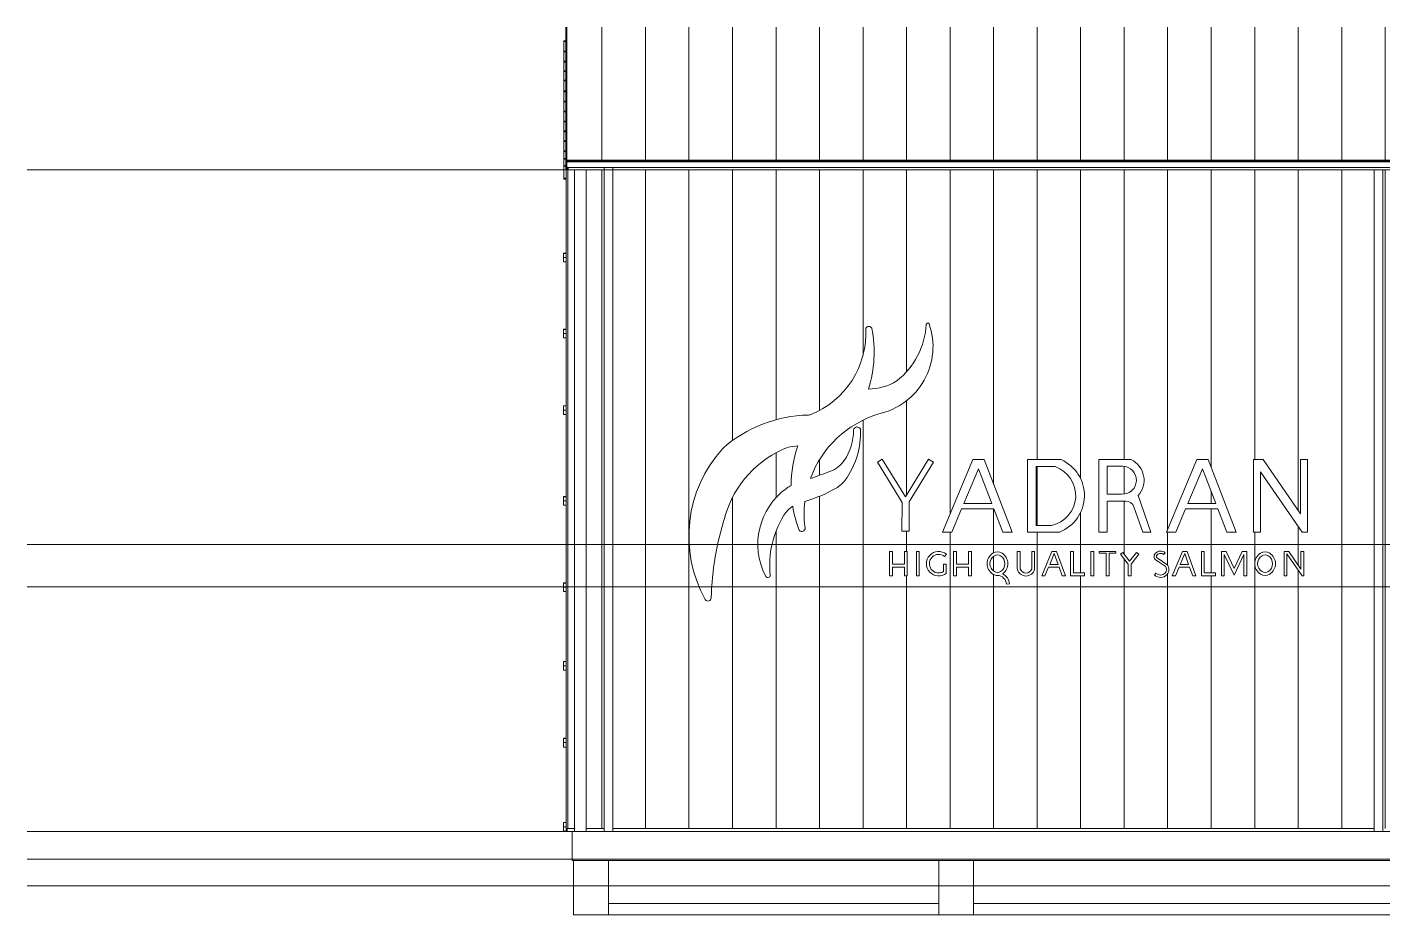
# Model space of a CAD drawing. Header units: centimetres. Extents: x -3046 to 63786, y -269 to 1483.
# Drawn here: x -3046 to -709, y -50 to 1480 of the extents above; entities that cross this region are included whole.
import ezdxf

# ---------------------------------------------------------------- set-up
doc = ezdxf.new("R2010")
doc.units = ezdxf.units.CM
doc.linetypes.add('Centre', pattern=[3.175, 0.635, -0.475, 1.59, -0.475])
for name, color, linetype, lineweight in [('A-FLOR', 7, 'Continuous', 9), ('A-FLOR-LEVL', 7, 'Continuous', 9), ('A-GENM', 7, 'Continuous', 9), ('A-ROOF-OTLN', 7, 'Continuous', 9), ('A-ROOF-PATT', 7, 'Continuous', 9), ('A-WALL', 7, 'Continuous', 9), ('A-WALL-PATT', 7, 'Continuous', 9), ('C-BLDG-PADS', 7, 'Continuous', 9), ('S-BEAM', 7, 'Continuous', 9)]:
    doc.layers.add(name, color=color, linetype=linetype, lineweight=lineweight)

# ---------------------------------------------------------------- blocks, each defined once
blk = doc.blocks.new('Costanera Perfil Z - Parametrizado - h_22cm-1746838-s01')
at = {"layer": 'S-BEAM'}
for p, q in [((-2121.3, 827.3), (-2121.3, 827.6)), ((-2121.3, 827.6), (-2116.2, 827.6)), ((-2121.3, 820.3), (-2121.3, 827.3)), ((-2121.3, 827.3), (-2116.2, 827.3)), ((-2121.3, 812.7), (-2121.3, 820.3)), ((-2121.3, 820.3), (-2116.2, 820.3)), ((-2121.3, 812.7), (-2116.2, 812.7))]:
    blk.add_line(p, q, dxfattribs=at)
blk = doc.blocks.new('Costanera Perfil Z - Parametrizado - h_22cm-1746684-s01')
at = {"layer": 'S-BEAM'}
for p, q in [((-2121.3, 670.9), (-2121.3, 671.2)), ((-2121.3, 671.2), (-2116.2, 671.2)), ((-2121.3, 663.8), (-2121.3, 670.9)), ((-2121.3, 670.9), (-2116.2, 670.9)), ((-2121.3, 656.2), (-2121.3, 663.8)), ((-2121.3, 663.8), (-2116.2, 663.8)), ((-2121.3, 656.2), (-2116.2, 656.2))]:
    blk.add_line(p, q, dxfattribs=at)
blk = doc.blocks.new('Costanera Perfil Z - Parametrizado - h_22cm-V2-s01')
at = {"layer": 'S-BEAM'}
for p, q in [((-2121.3, 522.1), (-2121.3, 522.4)), ((-2121.3, 522.4), (-2116.2, 522.4)), ((-2121.3, 515), (-2121.3, 522.1)), ((-2121.3, 522.1), (-2116.2, 522.1)), ((-2121.3, 507.4), (-2121.3, 515)), ((-2121.3, 515), (-2116.2, 515)), ((-2121.3, 507.4), (-2116.2, 507.4)), ((1020.5, 507.4), (1683.2, 507.4))]:
    blk.add_line(p, q, dxfattribs=at)
blk = doc.blocks.new('Costanera Perfil Z - Parametrizado - h_22cm-1720875-s01')
at = {"layer": 'S-BEAM'}
for p, q in [((-2120.4, 1455.6), (-2120.4, 1457)), ((-2120.4, 1457), (-2117.2, 1457)), ((-2120.4, 1439), (-2120.4, 1455.6)), ((-2117.2, 1455.6), (-2120.4, 1455.6))]:
    blk.add_line(p, q, dxfattribs=at)
blk = doc.blocks.new('Costanera Perfil Z - Parametrizado - h_22cm-1720939-s01')
at = {"layer": 'S-BEAM'}
for p, q in [((-2120.4, 1437.7), (-2120.4, 1439)), ((-2120.4, 1439), (-2117.2, 1439)), ((-2120.4, 1421.5), (-2120.4, 1437.7)), ((-2117.2, 1437.7), (-2120.4, 1437.7))]:
    blk.add_line(p, q, dxfattribs=at)
blk = doc.blocks.new('Costanera Perfil Z - Parametrizado - h_22cm-1720998-s01')
at = {"layer": 'S-BEAM'}
for p, q in [((-2120.4, 1420.2), (-2120.4, 1421.5)), ((-2120.4, 1421.5), (-2117.2, 1421.5)), ((-2120.4, 1405), (-2120.4, 1420.2)), ((-2117.2, 1420.2), (-2120.4, 1420.2))]:
    blk.add_line(p, q, dxfattribs=at)
blk = doc.blocks.new('Costanera Perfil Z - Parametrizado - h_22cm-1721062-s01')
at = {"layer": 'S-BEAM'}
for p, q in [((-2120.4, 1403.7), (-2120.4, 1405)), ((-2120.4, 1405), (-2117.2, 1405)), ((-2120.4, 1388.9), (-2120.4, 1403.7)), ((-2117.2, 1403.7), (-2120.4, 1403.7))]:
    blk.add_line(p, q, dxfattribs=at)
blk = doc.blocks.new('Costanera Perfil Z - Parametrizado - h_22cm-V3-s01')
at = {"layer": 'S-BEAM'}
for p, q in [((-2120.4, 1387.6), (-2120.4, 1388.9)), ((-2120.4, 1388.9), (-2117.2, 1388.9)), ((-2120.4, 1370.4), (-2120.4, 1387.6)), ((-2117.2, 1387.6), (-2120.4, 1387.6))]:
    blk.add_line(p, q, dxfattribs=at)
blk = doc.blocks.new('Costanera Perfil Z - Parametrizado - h_22cm-V4-s01')
at = {"layer": 'S-BEAM'}
for p, q in [((-2120.4, 1369.1), (-2120.4, 1370.4)), ((-2120.4, 1370.4), (-2117.2, 1370.4)), ((-2120.4, 1353), (-2120.4, 1369.1)), ((-2117.2, 1369.1), (-2120.4, 1369.1))]:
    blk.add_line(p, q, dxfattribs=at)
blk = doc.blocks.new('Costanera Perfil Z - Parametrizado - h_22cm-V5-s01')
at = {"layer": 'S-BEAM'}
for p, q in [((-2120.4, 1351.7), (-2120.4, 1353)), ((-2120.4, 1353), (-2117.2, 1353)), ((-2120.4, 1335.7), (-2120.4, 1351.7)), ((-2117.2, 1351.7), (-2120.4, 1351.7))]:
    blk.add_line(p, q, dxfattribs=at)
blk = doc.blocks.new('Costanera Perfil Z - Parametrizado - h_22cm-V6-s01')
at = {"layer": 'S-BEAM'}
for p, q in [((-2120.4, 1317.1), (-2120.4, 1318.4)), ((-2120.4, 1318.4), (-2117.2, 1318.4)), ((-2120.4, 1301.4), (-2120.4, 1317.1)), ((-2117.2, 1317.1), (-2120.4, 1317.1))]:
    blk.add_line(p, q, dxfattribs=at)
blk = doc.blocks.new('Costanera Perfil Z - Parametrizado - h_22cm-1721482-s01')
at = {"layer": 'S-BEAM'}
for p, q in [((-2120.4, 1283), (-2120.4, 1284.4)), ((-2120.4, 1284.4), (-2117.2, 1284.4)), ((-2120.4, 1267.1), (-2120.4, 1283)), ((-2117.2, 1283), (-2120.4, 1283))]:
    blk.add_line(p, q, dxfattribs=at)
blk = doc.blocks.new('Costanera Perfil Z - Parametrizado - h_22cm-1721554-s01')
at = {"layer": 'S-BEAM'}
for p, q in [((-2120.4, 1265.8), (-2120.4, 1267.1)), ((-2120.4, 1267.1), (-2117.2, 1267.1)), ((-2120.4, 1254.2), (-2120.4, 1265.8)), ((-2117.2, 1265.8), (-2120.4, 1265.8))]:
    blk.add_line(p, q, dxfattribs=at)
blk = doc.blocks.new('Costanera Perfil Z - Parametrizado - h_22cm-V7-s01')
at = {"layer": 'S-BEAM'}
for p, q in [((-2120.4, 1252.9), (-2120.4, 1254.2)), ((-2120.4, 1254.2), (-2117.2, 1254.2)), ((-2120.4, 1242), (-2120.4, 1252.9)), ((-2117.2, 1252.9), (-2120.4, 1252.9))]:
    blk.add_line(p, q, dxfattribs=at)
blk = doc.blocks.new('Costanera Perfil Z - Parametrizado - h_22cm-V8-s01')
at = {"layer": 'S-BEAM'}
for p, q in [((-2120.4, 1240.7), (-2120.4, 1242)), ((-2120.4, 1242), (-2117.2, 1242)), ((-2120.4, 1220.2), (-2120.4, 1240.7)), ((-2117.2, 1240.7), (-2120.4, 1240.7)), ((-2120.4, 1218.3), (-2120.4, 1220.2)), ((-2120.4, 1220.2), (-2120.4, 1220.2)), ((-2116.2, 1220.2), (-2120.4, 1220.2)), ((-2116.2, 1220.2), (-2120.4, 1220.2)), ((-2116.2, 1218.3), (-2120.4, 1218.3)), ((1759.3, 1238.3), (1759.3, 1234.5))]:
    blk.add_line(p, q, dxfattribs=at)
blk = doc.blocks.new('Costanera Perfil Z - Parametrizado - h_22cm-1721965-s01')
at = {"layer": 'S-BEAM'}
for p, q in [((-2121.3, 1090.3), (-2121.3, 1090.6)), ((-2121.3, 1090.6), (-2116.2, 1090.6)), ((-2121.3, 1083.3), (-2121.3, 1090.3)), ((-2121.3, 1090.3), (-2116.2, 1090.3)), ((-2121.3, 1075.7), (-2121.3, 1083.3)), ((-2121.3, 1083.3), (-2116.2, 1083.3)), ((-2116.2, 1075.7), (-2121.3, 1075.7))]:
    blk.add_line(p, q, dxfattribs=at)
blk = doc.blocks.new('Costanera Perfil Z - Parametrizado - h_22cm-1721966-s01')
at = {"layer": 'S-BEAM'}
for p, q in [((-2121.3, 959.2), (-2121.3, 959.5)), ((-2121.3, 959.5), (-2116.2, 959.5)), ((-2121.3, 952.2), (-2121.3, 959.2)), ((-2121.3, 959.2), (-2116.2, 959.2)), ((-2121.3, 944.6), (-2121.3, 952.2)), ((-2121.3, 952.2), (-2116.2, 952.2)), ((-2116.2, 944.6), (-2121.3, 944.6))]:
    blk.add_line(p, q, dxfattribs=at)
blk = doc.blocks.new('Costanera Perfil Z - Parametrizado - h_22cm-1738370-s01')
at = {"layer": 'S-BEAM'}
for p, q in [((-2121.3, 254), (-2121.3, 254.3)), ((-2121.3, 254.3), (-2116.2, 254.3)), ((-2121.3, 247), (-2121.3, 254)), ((-2121.3, 254), (-2116.2, 254)), ((-2121.3, 239.4), (-2121.3, 247)), ((-2121.3, 247), (-2116.2, 247)), ((-2121.3, 239.4), (-2116.2, 239.4))]:
    blk.add_line(p, q, dxfattribs=at)
blk = doc.blocks.new('PQ_RVR_EST-01_ZZ_ZZ_MO_T_A_rvt-1-s01')
at = {"layer": 'A-FLOR'}
for p in [(-2106.2, 94), (1007.5, 44)]:
    blk.add_line(p, (-2106.2, 44), dxfattribs=at)
at = {"layer": 'A-WALL'}
for p, q in [((-2103.7, -50), (-2103.7, 44)), ((-2043.7, 44), (-2043.7, -50)), ((-1474.4, -50), (-1474.4, 44)), ((-1414.4, 44), (-1414.4, -50)), ((-2043.7, -50), (-2103.7, -50)), ((-2043.7, -50), (-1474.4, -50)), ((-1414.4, -50), (-1474.4, -50)), ((-1414.4, -50), (-673.9, -50))]:
    blk.add_line(p, q, dxfattribs=at)
at = {"layer": 'S-BEAM', "lineweight": 9}
for name, p in [('Costanera Perfil Z - Parametrizado - h_22cm-1720875-s01', (0, 0)), ('Costanera Perfil Z - Parametrizado - h_22cm-1720939-s01', (0, 0)), ('Costanera Perfil Z - Parametrizado - h_22cm-1720998-s01', (0, 0)), ('Costanera Perfil Z - Parametrizado - h_22cm-1721062-s01', (0, 0)), ('Costanera Perfil Z - Parametrizado - h_22cm-V3-s01', (0, 0)), ('Costanera Perfil Z - Parametrizado - h_22cm-V4-s01', (0, 0)), ('Costanera Perfil Z - Parametrizado - h_22cm-V5-s01', (0, 0)), ('Costanera Perfil Z - Parametrizado - h_22cm-V5-s01', (0, -17.3)), ('Costanera Perfil Z - Parametrizado - h_22cm-V6-s01', (0, 0)), ('Costanera Perfil Z - Parametrizado - h_22cm-V6-s01', (0, -17)), ('Costanera Perfil Z - Parametrizado - h_22cm-1721482-s01', (0, 0)), ('Costanera Perfil Z - Parametrizado - h_22cm-1721554-s01', (0, 0)), ('Costanera Perfil Z - Parametrizado - h_22cm-V7-s01', (0, 0)), ('Costanera Perfil Z - Parametrizado - h_22cm-V8-s01', (0, 0)), ('Costanera Perfil Z - Parametrizado - h_22cm-1721965-s01', (0, 0)), ('Costanera Perfil Z - Parametrizado - h_22cm-1721966-s01', (0, 0)), ('Costanera Perfil Z - Parametrizado - h_22cm-1746838-s01', (0, 0)), ('Costanera Perfil Z - Parametrizado - h_22cm-1746684-s01', (0, 0)), ('Costanera Perfil Z - Parametrizado - h_22cm-V2-s01', (0, 0)), ('Costanera Perfil Z - Parametrizado - h_22cm-1746684-s01', (0, -284.2)), ('Costanera Perfil Z - Parametrizado - h_22cm-1738370-s01', (0, 0)), ('Costanera Perfil Z - Parametrizado - h_22cm-1746684-s01', (0, -416.8)), ('Costanera Perfil Z - Parametrizado - h_22cm-1746684-s01', (0, -561.8))]:
    blk.add_blockref(name, p, dxfattribs=at)
blk = doc.blocks.new('RVR_Texto Fachada - RVR_Texto Fachada-1366805-s01')
at = {"layer": 'A-GENM'}
for p, q in [((-1571.6, 735.8), (-1580.1, 730.6)), ((-1580.1, 730.6), (-1537.4, 661)), ((-1531.8, 670.9), (-1571.6, 735.8)), ((-1492, 735.8), (-1531.8, 670.9)), ((-1525.3, 662.3), (-1483.5, 730.6)), ((-1483.5, 730.6), (-1492, 735.8)), ((-1415.6, 734.8), (-1468, 609.9)), ((-1396, 734.8), (-1415.6, 734.8)), ((-1348, 609.9), (-1396, 734.8)), ((-1263.5, 734.8), (-1321.5, 734.8)), ((-1321.5, 734.8), (-1321.5, 609.9)), ((-1142.9, 734.8), (-1198.6, 734.8)), ((-1198.6, 734.8), (-1198.6, 609.9)), ((-1029.4, 734.8), (-1081.9, 609.9)), ((-1009.9, 734.8), (-1029.4, 734.8)), ((-961.8, 609.9), (-1009.9, 734.8)), ((-915.3, 734.8), (-931.8, 734.8)), ((-931.8, 734.8), (-931.8, 609.9)), ((-850.8, 641.4), (-915.3, 734.8)), ((-838.9, 734.8), (-850.8, 734.8)), ((-850.8, 734.8), (-850.8, 641.4)), ((-838.9, 609.9), (-838.9, 734.8)), ((-1431.1, 659.1), (-1406, 718.9)), ((-1406, 718.9), (-1383, 659.1)), ((-1306.5, 621.3), (-1306.5, 722.7)), ((-1306.5, 722.7), (-1273.7, 722.7)), ((-1184.3, 675.3), (-1184.3, 723.5)), ((-1184.3, 723.5), (-1157, 723.5)), ((-1045, 659.1), (-1019.8, 718.9)), ((-1019.8, 718.9), (-996.8, 659.1)), ((-919.5, 609.9), (-919.5, 713.6)), ((-919.5, 713.6), (-847.9, 609.9)), ((-1537.4, 661), (-1538.2, 611.5)), ((-1525.3, 611.5), (-1525.3, 662.3)), ((-1383, 659.1), (-1431.1, 659.1)), ((-1158.7, 675.3), (-1184.3, 675.3)), ((-1184.3, 663.2), (-1152, 663.2)), ((-1184.3, 609.9), (-1184.3, 663.2)), ((-1108.5, 609.9), (-1130.7, 673.1)), ((-996.8, 659.1), (-1045, 659.1)), ((-1451.8, 609.9), (-1435, 649.9)), ((-1435, 649.9), (-1379.4, 649.9)), ((-1379.4, 649.9), (-1364, 609.9)), ((-1137.9, 653.2), (-1122.7, 609.9)), ((-1065.6, 609.9), (-1048.8, 649.9)), ((-1048.8, 649.9), (-993.3, 649.9)), ((-993.3, 649.9), (-977.9, 609.9)), ((-1538.2, 611.5), (-1525.3, 611.5)), ((-1468, 609.9), (-1451.8, 609.9)), ((-1364, 609.9), (-1348, 609.9)), ((-1321.5, 609.9), (-1266.1, 609.9)), ((-1280, 621.3), (-1306.5, 621.3)), ((-1198.6, 609.9), (-1184.3, 609.9)), ((-1122.7, 609.9), (-1108.5, 609.9)), ((-1081.9, 609.9), (-1065.6, 609.9)), ((-977.9, 609.9), (-961.8, 609.9)), ((-931.8, 609.9), (-919.5, 609.9)), ((-847.9, 609.9), (-838.9, 609.9)), ((-1554.3, 576.4), (-1559.3, 576.4)), ((-1559.3, 576.4), (-1559.3, 534.5)), ((-1554.3, 554.7), (-1554.3, 576.4)), ((-1528.5, 576.4), (-1533.5, 576.4)), ((-1533.5, 576.4), (-1533.5, 554.7)), ((-1528.5, 534.5), (-1528.5, 576.4)), ((-1507.9, 576.4), (-1512.9, 576.4)), ((-1512.9, 576.4), (-1512.9, 534.5)), ((-1507.9, 534.5), (-1507.9, 576.4)), ((-1464.4, 567.8), (-1461.2, 571.7)), ((-1443.9, 576.4), (-1448.9, 576.4)), ((-1448.9, 576.4), (-1448.9, 534.5)), ((-1443.9, 554.7), (-1443.9, 576.4)), ((-1418.1, 576.4), (-1423.1, 576.4)), ((-1423.1, 576.4), (-1423.1, 554.7)), ((-1418.1, 534.5), (-1418.1, 576.4)), ((-1333.9, 576.4), (-1338.9, 576.4)), ((-1338.9, 576.4), (-1338.9, 545.8)), ((-1333.9, 546.5), (-1333.9, 576.4)), ((-1309.1, 576.4), (-1314.1, 576.4)), ((-1314.1, 576.4), (-1314.1, 546.5)), ((-1309.1, 545.8), (-1309.1, 576.4)), ((-1279.2, 576.4), (-1296.7, 534.5)), ((-1283.1, 554.1), (-1275.3, 572.8)), ((-1271.3, 576.4), (-1279.2, 576.4)), ((-1275.3, 572.8), (-1268.5, 554.1)), ((-1256.1, 534.5), (-1271.3, 576.4)), ((-1242.2, 576.4), (-1247.2, 576.4)), ((-1247.2, 576.4), (-1247.2, 534.5)), ((-1242.2, 539.5), (-1242.2, 576.4)), ((-1207, 576.4), (-1212, 576.4)), ((-1212, 576.4), (-1212, 534.5)), ((-1207, 534.5), (-1207, 576.4)), ((-1168.9, 576.4), (-1197.6, 576.4)), ((-1197.6, 576.4), (-1197.6, 573.4)), ((-1197.6, 573.4), (-1185.7, 573.4)), ((-1185.7, 573.4), (-1185.7, 534.5)), ((-1180.7, 573.4), (-1168.9, 573.4)), ((-1180.7, 534.5), (-1180.7, 573.4)), ((-1168.9, 573.4), (-1168.9, 576.4)), ((-1157, 574.8), (-1160.9, 571.8)), ((-1160.9, 571.8), (-1147.8, 554.8)), ((-1145.3, 559.8), (-1157, 574.8)), ((-1133.6, 574.8), (-1145.3, 559.8)), ((-1142.8, 554.8), (-1129.6, 571.8)), ((-1129.6, 571.8), (-1133.6, 574.8)), ((-1081.2, 554.3), (-1096.3, 564.2)), ((-1086.8, 571.3), (-1084.2, 574.3)), ((-1054.3, 576.4), (-1071.8, 534.5)), ((-1058.2, 554.1), (-1050.4, 572.8)), ((-1046.4, 576.4), (-1054.3, 576.4)), ((-1050.4, 572.8), (-1043.6, 554.1)), ((-1031.2, 534.5), (-1046.4, 576.4)), ((-1016.7, 576.4), (-1021.7, 576.4)), ((-1021.7, 576.4), (-1021.7, 534.5)), ((-1016.7, 539.5), (-1016.7, 576.4)), ((-979.2, 576.4), (-987.2, 576.4)), ((-987.2, 576.4), (-987.2, 534.5)), ((-982.2, 534.5), (-982.2, 571)), ((-982.2, 571), (-965.4, 535.6)), ((-965.4, 547.3), (-979.2, 576.4)), ((-951.6, 576.4), (-965.4, 547.3)), ((-965.4, 535.6), (-948.6, 571)), ((-943.6, 576.4), (-951.6, 576.4)), ((-948.6, 571), (-948.6, 534.5)), ((-943.6, 534.5), (-943.6, 576.4)), ((-879.2, 576.4), (-879.2, 534.5)), ((-871, 576.4), (-879.2, 576.4)), ((-874.2, 534.5), (-874.2, 572.2)), ((-874.2, 572.2), (-848, 534.5)), ((-850, 546.1), (-871, 576.4)), ((-845, 576.4), (-850, 576.4)), ((-850, 576.4), (-850, 546.1)), ((-845, 534.5), (-845, 576.4)), ((-1533.5, 554.7), (-1554.3, 554.7)), ((-1554.3, 534.5), (-1554.3, 549.7)), ((-1554.3, 549.7), (-1533.5, 549.7)), ((-1533.5, 549.7), (-1533.5, 534.5)), ((-1461.3, 554.7), (-1466.3, 554.7)), ((-1466.3, 554.7), (-1466.3, 541.8)), ((-1461.3, 539.2), (-1461.3, 554.7)), ((-1423.1, 554.7), (-1443.9, 554.7)), ((-1443.9, 534.5), (-1443.9, 549.7)), ((-1443.9, 549.7), (-1423.1, 549.7)), ((-1423.1, 549.7), (-1423.1, 534.5)), ((-1291.3, 534.5), (-1284.9, 549.7)), ((-1284.9, 549.7), (-1266.9, 549.7)), ((-1268.5, 554.1), (-1283.1, 554.1)), ((-1266.9, 549.7), (-1261.4, 534.5)), ((-1223, 539.5), (-1242.2, 539.5)), ((-1223, 534.5), (-1223, 539.5)), ((-1147.8, 554.8), (-1147.8, 534.5)), ((-1142.8, 534.5), (-1142.8, 554.8)), ((-1099.9, 538.9), (-1102.6, 535.9)), ((-1098.1, 560.6), (-1083.8, 551.2)), ((-1066.4, 534.5), (-1060, 549.7)), ((-1060, 549.7), (-1042.1, 549.7)), ((-1043.6, 554.1), (-1058.2, 554.1)), ((-1042.1, 549.7), (-1036.5, 534.5)), ((-997.5, 539.5), (-1016.7, 539.5)), ((-997.5, 534.5), (-997.5, 539.5)), ((-1559.3, 534.5), (-1554.3, 534.5)), ((-1533.5, 534.5), (-1528.5, 534.5)), ((-1512.9, 534.5), (-1507.9, 534.5)), ((-1448.9, 534.5), (-1443.9, 534.5)), ((-1423.1, 534.5), (-1418.1, 534.5)), ((-1357.6, 520.2), (-1352.6, 520.5)), ((-1296.7, 534.5), (-1291.3, 534.5)), ((-1261.4, 534.5), (-1256.1, 534.5)), ((-1247.2, 534.5), (-1223, 534.5)), ((-1212, 534.5), (-1207, 534.5)), ((-1185.7, 534.5), (-1180.7, 534.5)), ((-1147.8, 534.5), (-1142.8, 534.5)), ((-1071.8, 534.5), (-1066.4, 534.5)), ((-1036.5, 534.5), (-1031.2, 534.5)), ((-1021.7, 534.5), (-997.5, 534.5)), ((-987.2, 534.5), (-982.2, 534.5)), ((-948.6, 534.5), (-943.6, 534.5)), ((-879.2, 534.5), (-874.2, 534.5)), ((-848, 534.5), (-845, 534.5))]:
    blk.add_line(p, q, dxfattribs=at)
for centre, radius, start, end in [((-1751.1, 953.1), 151.3, 291.4909, 3.1961), ((-1594.9, 958.7), 5.75, 26.7735, 151.1684), ((-1796.2, 919.8), 210.5, 342.4244, 11.3676), ((-1603.2, 929.9), 119, 282.426, 19.0917), ((-1630, 976.1), 134.5, 308.3214, 356.5424), ((-1493.1, 967.6), 2.7, 27.7254, 172.471), ((-1493.1, 967.6), 2.7, 100.0982, 129.0473), ((-1597.9, 955.2), 99, 271.3714, 301.1733), ((-1694.3, 581.4), 230.3, 91.1748, 131.3696), ((-1699.3, 821.6), 10, 271.1748, 291.4909), ((-1524.9, 639.9), 181.6, 106.8561, 159.9908), ((-1712.4, 784.8), 91.1, 325.5698, 0.5691), ((-1744.9, 780), 135.7, 323.601, 3.027), ((-1615.2, 784.9), 6.23, 20.9194, 172.688), ((-1679.2, 602.8), 225.7, 137.8678, 208.945), ((-1668, 587.2), 181.6, 111.2203, 164.2074), ((-1744.9, 921.4), 165.3, 273.8848, 279.5771), ((-1513.3, 689.2), 215.5, 161.2856, 179.8027), ((-1678.5, 761.6), 50, 290.6022, 325.5698), ((-1290.9, 672.9), 67.7, 291.527, 66.1194), ((-1159.5, 699.4), 39.1, 317.6068, 64.867), ((-2612.6, 3246.3), 2704.5, 289.8216, 290.6022), ((-1290.9, 672.9), 52.7, 281.9651, 70.9113), ((-1157.8, 699.4), 24.1, 267.9806, 87.9806), ((-1666.9, 588.7), 119.2, 125.8548, 207.0405), ((-1707.4, 644.8), 50, 115.3549, 125.8548), ((-1780.5, 914.3), 262.7, 286.6866, 299.4583), ((-1675.9, 729.1), 50, 299.4583, 323.601), ((-1698.7, 612.5), 50, 122.9975, 148.1201), ((-1513.3, 689.2), 215.5, 189.3036, 200.7228), ((-1524.9, 639.9), 181.6, 172.8023, 186.3852), ((-1152, 648.2), 15, 19.3845, 90), ((-1365, 483), 501.7, 162.1784, 178.4737), ((-1603.2, 553), 162.5, 148.1201, 186.0211), ((-1710.3, 616.7), 5.82, 219.0103, 31.5485), ((-1474.5, 555.4), 21, 50.6082, 309.1781), ((-1474.5, 555.4), 16, 50.6082, 301.1008), ((-1369.8, 555.4), 21.2, 122.3191, 237.6809), ((-1369.8, 555.4), 16.2, 122.3191, 237.6809), ((-1373.1, 560.7), 15, 57.6809, 122.3191), ((-1373.1, 560.7), 10, 57.6809, 122.3191), ((-1376.4, 555.4), 16.2, 302.3191, 57.6809), ((-1376.4, 555.4), 21.2, 304.9601, 57.6809), ((-1095.3, 567.9), 7.8, 135.5275, 248.52), ((-1092, 565.5), 11.8, 48.0976, 138.1961), ((-1095.3, 567.9), 3.8, 134.2304, 253.5885), ((-1092, 565.5), 7.78, 48.0976, 138.9343), ((-908.5, 555.4), 21.2, 122.3191, 237.6809), ((-908.5, 555.4), 16.2, 122.3191, 237.6809), ((-911.8, 560.7), 15, 57.6809, 122.3191), ((-911.8, 560.7), 10, 57.6809, 122.3191), ((-915.2, 555.4), 16.2, 302.3191, 57.6809), ((-915.2, 555.4), 21.2, 302.3191, 57.6809), ((-1373.1, 550.2), 15, 237.6809, 270), ((-1373.1, 550.2), 10, 237.6809, 302.3191), ((-1373.5, 519.3), 20.9, 3.3203, 63.8619), ((-1324, 549.5), 15.3, 194.0362, 345.9638), ((-1324, 549.5), 10.3, 197.1164, 342.8836), ((-1092, 547.7), 11.8, 228.0976, 313.4551), ((-1090.6, 545.3), 9.07, 317.2583, 41.1967), ((-1090.6, 545.3), 13.1, 316.6656, 43.8251), ((-911.8, 550.2), 15, 237.6809, 302.3191), ((-911.8, 550.2), 10, 237.6809, 302.3191), ((-1768.9, 535.5), 4.17, 192.708, 7.0991), ((-1768.9, 535.5), 4.17, 192.708, 221.7732), ((-1768.9, 535.5), 4.17, 338.0339, 7.0991), ((-1373.5, 519.3), 15.9, 3.3203, 88.6273), ((-1092, 547.7), 15.8, 228.0976, 313.9284), ((-1872.1, 496.6), 5.5, 213.8607, 357.4377)]:
    blk.add_arc(centre, radius, start, end, dxfattribs=at)
blk = doc.blocks.new('RVR-PQ-Canal ALL-Basado en cara - 100 x 150 x Sin camara-1832322-s01')
at = {"layer": 'A-GENM'}
for p, q in [((-723.8, 1234.5), (-708.8, 1234.5)), ((-723.8, 1234.5), (-723.8, 94)), ((-708.8, 94), (-708.8, 1234.5)), ((-708.8, 94), (-723.8, 94))]:
    blk.add_line(p, q, dxfattribs=at)
blk = doc.blocks.new('RVR-PQ-Canal ALL-Basado en cara - 100 x 150 x Sin camara-1832257-s01')
at = {"layer": 'A-GENM'}
for p, q in [((399.5, 1238.3), (399.5, 94)), ((414.5, 94), (414.5, 1238.3)), ((414.5, 94), (399.5, 94))]:
    blk.add_line(p, q, dxfattribs=at)

msp = doc.modelspace()

# ---------------------------------------------------------------- hatches: boundary and pattern name
at = {"layer": 'A-ROOF-PATT', "true_color": 0xc0c0c0}
h = msp.add_hatch(dxfattribs=at)
h.set_pattern_fill('FP_4', color=9, style=0, pattern_type=2)
h.set_pattern_definition([(90, (5370.146, 1131.24), (-75, 5e-15), [])])
h.paths.add_polyline_path([(-135.5, 1250.8), (1796.9, 1250.8), (1796.9, 1480.5), (-2115.3, 1480.5), (-2115.3, 1250.8), (-198, 1250.8)])
at = {"layer": 'A-WALL-PATT', "true_color": 0xc0c0c0}
h = msp.add_hatch(dxfattribs=at)
h.set_pattern_fill('FP_1', color=9, style=0, pattern_type=2)
h.set_pattern_definition([(90, (5370.146, 210.015), (-75, 5e-15), [])])
h.paths.add_polyline_path([(613.6, 99), (1007.5, 99), (1007.7, 430.9), (1015.5, 430.9), (1015.5, 513.2), (1005.8, 513.2), (1005.8, 518.2), (1688.2, 518.2), (1688.2, 430.9), (1700.9, 430.9), (1700.9, 418.6), (1695.9, 418.6), (1695.9, 390.8), (1741.1, 390.8), (1741.1, 1232.4), (1756.1, 1232.4), (1756.1, 390.8), (1793.5, 390.8), (1793.3, 1234.5), (414.5, 1234.5), (414.5, 99), (582.4, 99)])
h.paths.add_polyline_path([(-2113.7, 99), (-2102.1, 99), (-2102.1, 1234.5), (-2113.7, 1234.5), (-2113.7, 135.7)])
h.paths.add_polyline_path([(-1415.3, 99), (-723.8, 99), (-723.8, 1234.5), (-2036.2, 1234.5), (-2036.2, 99), (-1446.5, 99)])
h.paths.add_polyline_path([(-2082.1, 99), (-2051.2, 99), (-2051.2, 1234.5), (-2082.1, 1234.5), (-2082.1, 103.2)])
h.paths.add_polyline_path([(-447.7, 99), (399.5, 99), (399.5, 1234.5), (-708.8, 1234.5), (-708.8, 99), (-478.9, 99)])
h.paths.add_polyline_path([(-1872, 491.1), (-1873.5, 491.3), (-1874.8, 491.9), (-1875.8, 492.5), (-1876.7, 493.6), (-1884.1, 508.3), (-1891.4, 526.2), (-1895.7, 539.1), (-1900, 556.2), (-1902.6, 571.2), (-1904.4, 590.7), (-1904.8, 604.1), (-1904.2, 620.5), (-1902.3, 636.9), (-1899.1, 653.5), (-1894.9, 668.9), (-1889.5, 684.5), (-1883, 699.6), (-1875.4, 714.2), (-1866.8, 728.2), (-1857.1, 741.6), (-1846.5, 754.2), (-1831.1, 766.5), (-1820.9, 773.8), (-1807.1, 782.1), (-1789.8, 790.8), (-1776.1, 796.6), (-1762.6, 801.3), (-1743, 806.3), (-1727.4, 809.1), (-1715.2, 810.7), (-1697.3, 811.8), (-1695.6, 812.3), (-1680.6, 819.3), (-1671.5, 824.4), (-1660.3, 832), (-1649.8, 840.6), (-1640.2, 850.1), (-1631.4, 860.4), (-1623.6, 871.4), (-1615.6, 885.8), (-1611.2, 895.4), (-1606.6, 908.1), (-1603.1, 921.2), (-1600.9, 934.5), (-1599.8, 948), (-1599.8, 961.7), (-1598.2, 963.4), (-1598.1, 963.5), (-1596.9, 964.2), (-1595.5, 964.5), (-1594.1, 964.4), (-1592.8, 964.1), (-1591.4, 963.3), (-1589.9, 961.5), (-1589.8, 961.3), (-1587.3, 946.3), (-1586, 931.2), (-1585.7, 916), (-1586.5, 900.9), (-1589, 883.1), (-1591.4, 870.9), (-1595.5, 856.3), (-1585.2, 857), (-1575.1, 858.9), (-1565.2, 861.8), (-1555.7, 865.7), (-1546.6, 870.5), (-1537.1, 878.8), (-1528.4, 887.9), (-1520.7, 897.8), (-1512.6, 910.6), (-1508, 919.5), (-1503.2, 931.1), (-1499, 945.9), (-1496.9, 957.5), (-1495.4, 968.9), (-1494.8, 969.7), (-1492.9, 970.3), (-1491.6, 969.9), (-1490.7, 968.9), (-1487, 955.5), (-1485, 943.1), (-1484.2, 934.1), (-1484.7, 919.5), (-1486.2, 908.3), (-1488.6, 897.8), (-1491.8, 887.8), (-1496.5, 877), (-1502.3, 866.7), (-1509.4, 856.6), (-1516.8, 848.1), (-1525.3, 839.9), (-1534.6, 832.6), (-1546.6, 825.3), (-1555.1, 821), (-1566.2, 816.8), (-1577.6, 813.7), (-1590.8, 809.1), (-1603.7, 803.5), (-1616.1, 796.9), (-1627.9, 789.4), (-1639.2, 781), (-1649.7, 771.8), (-1659.5, 761.8), (-1668.5, 751), (-1678.5, 736.5), (-1683.9, 727.6), (-1690.3, 714.8), (-1695.5, 702), (-1660.9, 714.8), (-1654, 718), (-1647.7, 722.2), (-1642.1, 727.4), (-1637.3, 733.3), (-1632.5, 741.2), (-1627.9, 751), (-1625.3, 758.3), (-1623, 767.3), (-1621.7, 776.4), (-1621.3, 785.7), (-1621, 787.2), (-1620.3, 788.5), (-1619.3, 789.6), (-1618, 790.4), (-1616.1, 791), (-1615.2, 791.1), (-1613.7, 791), (-1612.3, 790.4), (-1610.9, 789.4), (-1610, 788.5), (-1609.3, 787.1), (-1609.2, 775.5), (-1610.1, 763.8), (-1612.7, 749.6), (-1614.9, 741), (-1618.7, 730), (-1623.5, 719.3), (-1629.1, 709.1), (-1635.6, 699.4), (-1640.2, 694.1), (-1645.4, 689.4), (-1651.3, 685.6), (-1665, 678.4), (-1680.6, 671.4), (-1695.5, 665.8), (-1705.1, 662.7), (-1706.3, 648.4), (-1706.3, 632.6), (-1705.1, 619), (-1704.6, 617.6), (-1704.6, 616.3), (-1704.6, 615.5), (-1705.4, 613.7), (-1705.9, 612.9), (-1707, 611.9), (-1708.2, 611.2), (-1709.7, 610.9), (-1711.1, 610.9), (-1712.5, 611.3), (-1713.8, 612), (-1714.8, 613), (-1719.5, 626.5), (-1723.2, 640.4), (-1725.9, 654.4), (-1731.8, 650), (-1736.9, 644.8), (-1741.2, 638.9), (-1747.8, 627.2), (-1753.4, 615), (-1758.6, 600.2), (-1762.1, 586.3), (-1764, 576.2), (-1765.4, 562.8), (-1765.6, 549.4), (-1765, 534.6), (-1765.4, 533.3), (-1766.3, 532.2), (-1768.2, 531.4), (-1770.3, 531.5), (-1772, 532.7), (-1774.2, 537.3), (-1777.9, 545.6), (-1781.7, 557), (-1784.3, 568.8), (-1785.8, 580.7), (-1785.9, 592.8), (-1784.9, 604.8), (-1782.7, 616.7), (-1779.3, 628.2), (-1774.2, 640.3), (-1769.1, 650), (-1762.3, 660), (-1754.6, 669.3), (-1746.1, 677.8), (-1736.7, 685.3), (-1732.8, 687.8), (-1728.8, 690), (-1728, 706.4), (-1726.9, 717.7), (-1724.6, 731.5), (-1721.4, 745), (-1717.4, 758.4), (-1731.2, 756.7), (-1733.7, 756.4), (-1746.5, 750.9), (-1758.9, 744.3), (-1771.3, 736.5), (-1782, 728.5), (-1792.5, 719.3), (-1802.3, 709.3), (-1811.3, 698.6), (-1821, 684.7), (-1826.7, 675.3), (-1833, 662.8), (-1839.5, 646.4), (-1844.2, 631.3), (-1849.4, 613.8), (-1855.9, 586.3), (-1860.1, 564.5), (-1863.3, 541.2), (-1865.4, 520.1), (-1866.8, 495), (-1867.9, 493.2), (-1868.2, 492.7), (-1869.3, 491.9), (-1870.6, 491.3)])
h.paths.add_polyline_path([(-1357.6, 520.2), (-1358.6, 524.8), (-1360.5, 528.4), (-1362.4, 530.7), (-1365.5, 533.1), (-1369.8, 534.7), (-1378.6, 536.2), (-1381.1, 537.5), (-1384.8, 540.5), (-1387.8, 544.3), (-1389.8, 548.5), (-1390.8, 553.1), (-1390.8, 557.8), (-1389.4, 563.3), (-1387.7, 566.7), (-1384.1, 571), (-1381.1, 573.4), (-1378.1, 574.8), (-1374.2, 575.6), (-1371.4, 575.6), (-1367.7, 574.7), (-1364.6, 573), (-1361.4, 570.5), (-1358.4, 566.6), (-1356.5, 562.7), (-1355.4, 558.2), (-1355.3, 553.6), (-1356.2, 549.1), (-1358.4, 544.3), (-1360.8, 541.1), (-1364.2, 538.1), (-1360.5, 535.7), (-1357.4, 532.6), (-1354.9, 528.9), (-1353.3, 524.8), (-1352.8, 520.5), (-1354.9, 520.4)])
h.paths.add_polyline_path([(-1091.8, 531.9), (-1096.3, 532.6), (-1099.3, 533.7), (-1102.6, 535.9), (-1099.9, 538.9), (-1097.5, 537.2), (-1094.8, 536.2), (-1091.8, 535.9), (-1089, 536.3), (-1086.3, 537.4), (-1083.8, 539.3), (-1082.5, 541.2), (-1081.8, 543.4), (-1081.5, 545.3), (-1081.8, 547.5), (-1082.6, 549.6), (-1083.8, 551.2), (-1101.2, 562.8), (-1102.3, 564.4), (-1102.9, 566.2), (-1102.9, 569.2), (-1102.7, 570.1), (-1102, 571.8), (-1100.8, 573.3), (-1098.1, 575.5), (-1096.3, 576.4), (-1093.4, 577.1), (-1091.4, 577.2), (-1087.7, 576.4), (-1086.3, 575.8), (-1084.2, 574.3), (-1086.8, 571.3), (-1089.1, 572.6), (-1089.9, 573), (-1091.6, 573.3), (-1094, 573), (-1095.1, 572.6), (-1096.6, 571.8), (-1098.6, 569.7), (-1099.1, 567.9), (-1098.6, 566), (-1097.2, 564.6), (-1096.3, 564.2), (-1081.1, 554.2), (-1079.2, 551.7), (-1077.9, 548.4), (-1077.5, 545.2), (-1077.9, 542.1), (-1079.1, 539), (-1081.2, 536.2), (-1084.2, 534), (-1089, 532.3)])
h.paths.add_polyline_path([(-1324, 534.3), (-1326.6, 534.5), (-1329.4, 535.2), (-1332.8, 537), (-1335.4, 539.3), (-1337.5, 542.3), (-1338.9, 546.5), (-1338.9, 576.4), (-1333.9, 576.4), (-1333.9, 546.5), (-1332.8, 544.1), (-1331.1, 542), (-1329, 540.5), (-1325.8, 539.4), (-1322.8, 539.3), (-1321.4, 539.5), (-1318.5, 540.8), (-1316.6, 542.3), (-1315.2, 544.1), (-1314.1, 546.5), (-1314.1, 576.4), (-1309.1, 576.4), (-1309.1, 545.8), (-1310.6, 542), (-1312.5, 539.3), (-1315.3, 536.9), (-1318.9, 535.1), (-1322.1, 534.3)])
h.paths.add_polyline_path([(-1475.1, 534.5), (-1480, 535.2), (-1485.3, 537.6), (-1488.7, 540), (-1491.9, 543.7), (-1494.2, 548.2), (-1495.4, 553), (-1495.2, 558.6), (-1494.2, 562.8), (-1491.9, 567.2), (-1488.6, 571), (-1483.5, 574.3), (-1479.9, 575.7), (-1474.8, 576.4), (-1470.1, 576), (-1464.4, 573.7), (-1461.2, 571.7), (-1464.4, 567.8), (-1468, 570), (-1471.8, 571.2), (-1475.9, 571.4), (-1480, 570.5), (-1483.5, 568.6), (-1486.6, 565.9), (-1488.9, 562.5), (-1490.2, 558), (-1490.5, 554.5), (-1489.7, 550.5), (-1488, 546.8), (-1484.7, 543.2), (-1482, 541.3), (-1478.1, 539.9), (-1474.1, 539.5), (-1470, 540.1), (-1466.3, 541.8), (-1466.3, 554.7), (-1461.3, 554.7), (-1461.3, 539.2), (-1466.3, 536.2), (-1470.2, 534.9), (-1474.9, 534.5)])
h.paths.add_polyline_path([(-987.2, 534.5), (-987.2, 576.4), (-979.2, 576.4), (-965.4, 547.3), (-951.6, 576.4), (-943.6, 576.4), (-943.6, 534.5), (-948.6, 534.5), (-948.6, 571), (-965.4, 535.6), (-982.2, 571), (-982.2, 534.5)])
h.paths.add_polyline_path([(-997.5, 534.5), (-1021.7, 534.5), (-1021.7, 576.4), (-1016.7, 576.4), (-1016.7, 539.5), (-997.5, 539.5)])
h.paths.add_polyline_path([(-845, 534.5), (-848, 534.5), (-874.2, 572.2), (-874.2, 534.5), (-879.2, 534.5), (-879.2, 576.4), (-871, 576.4), (-850, 546.1), (-850, 576.4), (-845, 576.4), (-845, 546.1)])
h.paths.add_polyline_path([(-1066.4, 534.5), (-1071.8, 534.5), (-1054.3, 576.4), (-1046.4, 576.4), (-1031.2, 534.5), (-1036.5, 534.5), (-1042.1, 549.7), (-1060, 549.7)])
h.paths.add_polyline_path([(-1142.8, 534.5), (-1147.8, 534.5), (-1147.8, 554.8), (-1160.9, 571.8), (-1157, 574.8), (-1145.3, 559.8), (-1133.6, 574.8), (-1129.6, 571.8), (-1142.8, 554.8)])
h.paths.add_polyline_path([(-1181.2, 534.5), (-1185.7, 534.5), (-1185.7, 573.4), (-1197.6, 573.4), (-1197.6, 576.4), (-1168.9, 576.4), (-1168.9, 573.4), (-1180.7, 573.4), (-1180.7, 534.5)])
h.paths.add_polyline_path([(-1243.6, 534.5), (-1247.2, 534.5), (-1247.2, 576.4), (-1242.2, 576.4), (-1242.2, 539.5), (-1223, 539.5), (-1223, 534.5), (-1242.2, 534.5)])
h.paths.add_polyline_path([(-1207, 534.5), (-1212, 534.5), (-1212, 576.4), (-1207, 576.4), (-1207, 556.2)])
h.paths.add_polyline_path([(-1291.3, 534.5), (-1296.7, 534.5), (-1279.2, 576.4), (-1271.3, 576.4), (-1256.1, 534.5), (-1261.4, 534.5), (-1266.9, 549.7), (-1284.9, 549.7), (-1290.4, 536.5)])
h.paths.add_polyline_path([(-1443.9, 534.5), (-1448.9, 534.5), (-1448.9, 576.4), (-1443.9, 576.4), (-1443.9, 554.7), (-1423.1, 554.7), (-1423.1, 576.4), (-1418.1, 576.4), (-1418.1, 534.5), (-1423.1, 534.5), (-1423.1, 549.7), (-1443.9, 549.7)])
h.paths.add_polyline_path([(-1559.3, 534.5), (-1559.3, 576.4), (-1554.3, 576.4), (-1554.3, 554.7), (-1533.5, 554.7), (-1533.5, 576.4), (-1528.5, 576.4), (-1528.5, 534.5), (-1533.5, 534.5), (-1533.5, 549.7), (-1554.3, 549.7), (-1554.3, 534.5)])
h.paths.add_polyline_path([(-1507.9, 534.5), (-1512.9, 534.5), (-1512.9, 576.4), (-1507.9, 576.4), (-1507.9, 541.8)])
h.paths.add_polyline_path([(-913.5, 535.3), (-917.2, 536.2), (-920.3, 537.9), (-923.6, 540.5), (-926.6, 544.3), (-928.6, 548.5), (-929.6, 553.1), (-929.6, 557.8), (-928.2, 563.3), (-926.5, 566.7), (-923.6, 570.4), (-919.9, 573.4), (-915.9, 575.1), (-913, 575.6), (-910.2, 575.6), (-906.5, 574.7), (-903.8, 573.4), (-900.1, 570.4), (-897.1, 566.6), (-895.1, 562.4), (-894.1, 557.8), (-894.1, 553.1), (-895.5, 547.6), (-897.2, 544.2), (-900.2, 540.4), (-903.8, 537.5), (-906.9, 536), (-910.7, 535.3), (-913, 535.3)])
h.paths.add_polyline_path([(-910.7, 540.3), (-908.5, 540.8), (-906.5, 541.7), (-903.4, 544.3), (-900.6, 548.5), (-899.5, 551.4), (-899.1, 556.2), (-899.5, 559.5), (-901, 563.3), (-903.8, 566.9), (-906.9, 569.3), (-909.8, 570.4), (-910.7, 570.6), (-913.9, 570.4), (-915.9, 569.8), (-917.2, 569.1), (-920.3, 566.6), (-923.1, 562.4), (-924.2, 559.5), (-924.7, 555.4), (-924.2, 551.4), (-922.7, 547.6), (-919.9, 543.9), (-916.8, 541.6), (-913.9, 540.5), (-913, 540.3)])
h.paths.add_polyline_path([(-1374.2, 540.3), (-1371, 540.5), (-1369.2, 541), (-1367.7, 541.7), (-1364.2, 544.8), (-1362.2, 547.6), (-1360.7, 551.4), (-1360.3, 556.2), (-1360.7, 559.5), (-1362.2, 563.3), (-1365.1, 566.9), (-1368.4, 569.5), (-1371, 570.4), (-1372, 570.6), (-1375.2, 570.4), (-1376.4, 570.1), (-1378.4, 569.1), (-1381.6, 566.6), (-1384.3, 562.4), (-1385.5, 559.5), (-1386, 555.4), (-1385.5, 551.4), (-1384, 547.6), (-1381.1, 543.9), (-1378.4, 541.7), (-1375.2, 540.5)])
h.paths.add_polyline_path([(-1058.2, 554.1), (-1043.6, 554.1), (-1050.4, 572.8), (-1057.3, 556.2)])
h.paths.add_polyline_path([(-1268.5, 554.1), (-1275.3, 572.8), (-1283.1, 554.1), (-1271.3, 554.1)])
h.paths.add_polyline_path([(-919.5, 609.9), (-931.8, 609.9), (-931.8, 734.8), (-915.3, 734.8), (-850.8, 641.4), (-850.8, 734.8), (-838.9, 734.8), (-838.9, 609.9), (-847.9, 609.9), (-919.5, 713.6), (-919.5, 616.3)])
h.paths.add_polyline_path([(-962.7, 609.9), (-977.9, 609.9), (-993.3, 649.9), (-1048.8, 649.9), (-1065.6, 609.9), (-1081.9, 609.9), (-1029.4, 734.8), (-1009.9, 734.8), (-961.8, 609.9)])
h.paths.add_polyline_path([(-1122.7, 609.9), (-1137.9, 653.2), (-1139.5, 656.5), (-1141.9, 659.3), (-1144.9, 661.4), (-1148.4, 662.8), (-1153.3, 663.2), (-1184.3, 663.2), (-1184.3, 609.9), (-1198.6, 609.9), (-1198.6, 734.8), (-1142.9, 734.8), (-1137.2, 731.5), (-1132.1, 727.2), (-1127.8, 722.2), (-1124.4, 716.5), (-1121.8, 709.1), (-1120.7, 703.7), (-1120.5, 697.1), (-1121.5, 690.5), (-1123.5, 684.2), (-1126.6, 678.3), (-1130.7, 673.1), (-1108.5, 609.9), (-1118.7, 609.9)])
h.paths.add_polyline_path([(-1352.8, 609.9), (-1364, 609.9), (-1379.4, 649.9), (-1435, 649.9), (-1451.8, 609.9), (-1468, 609.9), (-1415.3, 734.8), (-1396, 734.8), (-1348, 609.9)])
h.paths.add_polyline_path([(-1272.3, 609.9), (-1321.5, 609.9), (-1321.5, 734.8), (-1263.5, 734.8), (-1255.7, 730.7), (-1248.5, 725.6), (-1242, 719.7), (-1236.3, 712.9), (-1231.6, 705.4), (-1227.8, 697.4), (-1225.2, 689), (-1223.6, 680.3), (-1223.2, 671.5), (-1224, 662.7), (-1225.9, 654.1), (-1228.9, 645.8), (-1232.9, 637.9), (-1238, 630.7), (-1243.9, 624.2), (-1250.7, 618.5), (-1259.2, 613.2), (-1266.1, 609.9)])
h.paths.add_polyline_path([(-1537.4, 611.5), (-1538.2, 611.5), (-1537.4, 661), (-1580.1, 730.6), (-1571.6, 735.8), (-1531.8, 670.9), (-1492, 735.8), (-1483.5, 730.6), (-1525.3, 662.3), (-1525.3, 611.5), (-1533.5, 611.5)])
h.paths.add_polyline_path([(-1306.5, 621.3), (-1280, 621.3), (-1272.3, 623.6), (-1265, 627), (-1258.3, 631.5), (-1251.4, 638.2), (-1247.3, 643.3), (-1243.3, 650.2), (-1240.4, 657.8), (-1238.7, 665.6), (-1238.2, 673.7), (-1239, 681.7), (-1240.9, 689.5), (-1244.3, 697.4), (-1248.2, 703.8), (-1253.4, 709.9), (-1259.5, 715.2), (-1267, 719.8), (-1273.7, 722.7), (-1306.5, 722.7), (-1306.5, 643.1)])
h.paths.add_polyline_path([(-1019.8, 659.1), (-996.8, 659.1), (-1019.8, 718.9), (-1045, 659.1), (-1040.7, 659.1)])
h.paths.add_polyline_path([(-1399.7, 659.1), (-1383, 659.1), (-1406, 718.9), (-1431.1, 659.1), (-1415.3, 659.1)])
h.paths.add_polyline_path([(-1158.7, 675.3), (-1153.3, 675.8), (-1148.2, 677.4), (-1143.5, 680.1), (-1139.2, 684.2), (-1136.5, 688.2), (-1134.6, 693.2), (-1133.8, 698.6), (-1134.6, 705.2), (-1135.8, 709.1), (-1138.5, 713.8), (-1142.9, 718.2), (-1146.6, 720.7), (-1151.7, 722.7), (-1157, 723.5), (-1184.3, 723.5), (-1184.3, 675.3), (-1165.6, 675.3)])

# ---------------------------------------------------------------- linework, layer by layer
at = {"layer": 'A-FLOR-LEVL', "color": 253, "linetype": 'Centre', "true_color": 0xaaaaaa}
for p, q in [((-3045.5, 1234.5), (14175.5, 1234.5)), ((-3045.5, 588.8), (13858, 588.8)), ((-3045.5, 515.5), (14175.5, 515.5)), ((-3045.5, 94), (13858, 94)), ((-3045.5, 46), (14175.5, 46)), ((-3045.5, 0), (13858, 0))]:
    msp.add_line(p, q, dxfattribs=at)
at = {"layer": 'A-ROOF-OTLN'}
for p, q in [((-2117.2, 1480.5), (-2117.2, 1235.7)), ((-2115.3, 1235.7), (-2115.3, 1480.5)), ((1798.8, 1250.8), (-2117.2, 1250.8)), ((1796.9, 1249.6), (-2115.3, 1249.6)), ((1796.9, 1248.3), (-2115.3, 1248.3)), ((-2117.2, 1235.7), (-2115.3, 1235.7)), ((1796.9, 1238.3), (-2115.3, 1238.3))]:
    msp.add_line(p, q, dxfattribs=at)
at = {"layer": 'A-WALL'}
for p, q in [((-2116.2, 1235.7), (-2116.2, 94)), ((-2113.7, 1238.3), (-2113.7, 99)), ((-2051.2, 1234.5), (-2113.7, 1234.5)), ((-2113.2, 1238.3), (-2113.2, 1234.5)), ((-2102.1, 94), (-2102.1, 1234.5)), ((-2082.1, 1234.5), (-2082.1, 94)), ((-723.8, 1234.5), (-2036.2, 1234.5)), ((-2051.2, 94), (-2116.2, 94)), ((-2115, 94), (-2115, 99)), ((-2102.1, 99), (-2115, 99)), ((-2051.2, 99), (-2082.1, 99)), ((-723.8, 99), (-2036.2, 99)), ((-2036.2, 94), (-723.8, 94)), ((-2103.7, -50), (-2103.7, 44)), ((-2043.7, 44), (-2043.7, -50)), ((-1474.4, -50), (-1474.4, 44)), ((-1414.4, 44), (-1414.4, -50)), ((-2103.7, -50), (1685.9, -50))]:
    msp.add_line(p, q, dxfattribs=at)
at = {"layer": 'C-BLDG-PADS'}
for p, q in [((-2043.7, 0), (-1474.4, 0)), ((-1414.4, 0), (-673.9, 0)), ((-1474.4, -30.5), (-2043.7, -30.5)), ((-673.9, -30.5), (-1414.4, -30.5))]:
    msp.add_line(p, q, dxfattribs=at)

# ---------------------------------------------------------------- block references
at = {"lineweight": 5}
msp.add_blockref('PQ_RVR_EST-01_ZZ_ZZ_MO_T_A_rvt-1-s01', (0, 0), dxfattribs=at)
at = {"layer": 'A-GENM'}
for name, p in [('RVR-PQ-Canal ALL-Basado en cara - 100 x 150 x Sin camara-1832257-s01', (-2450.7, 0)), ('RVR-PQ-Canal ALL-Basado en cara - 100 x 150 x Sin camara-1832322-s01', (0, 0)), ('RVR_Texto Fachada - RVR_Texto Fachada-1366805-s01', (0, 0))]:
    msp.add_blockref(name, p, dxfattribs=at)

doc.saveas('drawing.dxf')
